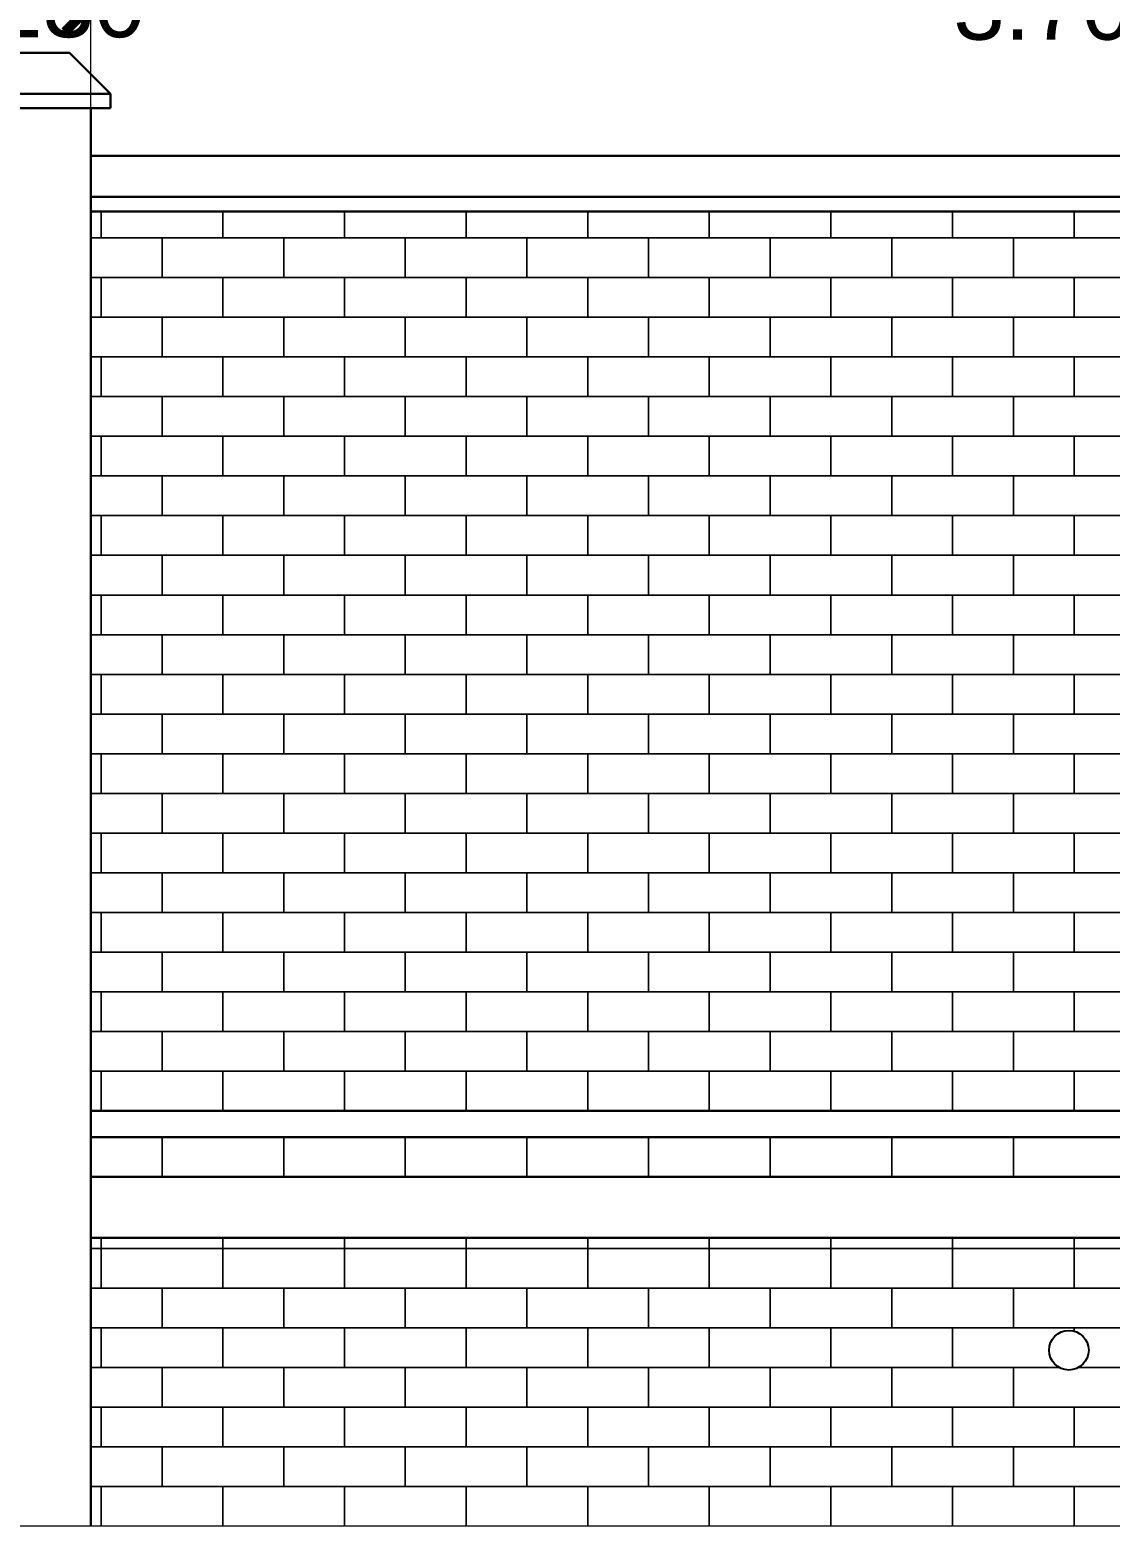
# Model space of a CAD drawing. Header units: millimetres. Extents: x 1898 to 3725, y 783 to 1532.
# Drawn here: x 3034.046 to 3036.089, y 896.377 to 899.205 of the extents above; entities that cross this region are included whole.
import ezdxf

# ---------------------------------------------------------------- set-up
doc = ezdxf.new("R2010")
doc.units = ezdxf.units.MM
doc.layers.get('0').update_dxf_attribs({"lineweight": 20})
doc.layers.get('Defpoints').update_dxf_attribs({"lineweight": 15})
for name, color, linetype, lineweight in [('brick Hatch', 13, 'Continuous', 13), ('DIM', 6, 'Continuous', 18), ('Wall', 7, 'Continuous', 30), ('Window-Wall', 7, 'Continuous', 18)]:
    doc.layers.add(name, color=color, linetype=linetype, lineweight=lineweight)
doc.layers.add('Iel-refe', color=50, linetype='Continuous')
doc.styles.add('Tabrej', font='arial.ttf')
doc.dimstyles.new('DIMEN', dxfattribs={"dimtxt": 0.3, "dimasz": 0.25, "dimexe": 0.18, "dimexo": 0.0625, "dimgap": 0.09, "dimtad": 0, "dimdec": 3, "dimzin": 0, "dimdsep": 46, "dimtxsty": 'Tabrej', "dimcen": 0, "dimclrd": 256, "dimclre": 256, "dimclrt": 7, "dimadec": 0, "dimazin": 0, "dimtfac": 1, "dimtdec": 3, "dimtofl": 0, "dimtmove": 0, "dimatfit": 1, "dimfxl": 0, "dimtolj": 1, "dimtzin": 0, "dimlwd": -1, "dimlwe": -1, "dimarcsym": 0})

# ---------------------------------------------------------------- blocks, each defined once
blk = doc.blocks.new('_ArchTick')
at = {"color": 0, "const_width": 0.15}
blk.add_lwpolyline([(-0.5, -0.5), (0.5, 0.5)], dxfattribs=at)
blk = doc.blocks.new('*D347')
at = {"layer": 'Defpoints', "color": 0, "lineweight": 15, "transparency": 16777216}
for p in [(3034.1611, 899.2529), (3033.9311, 898.967), (3034.1611, 898.967)]:
    blk.add_point(p, dxfattribs=at)
at = {"layer": 'DIM', "transparency": 16777216}
for p, q in [((3033.9311, 898.972), (3033.9311, 899.3029)), ((3034.1611, 898.972), (3034.1611, 899.3029)), ((3033.9311, 899.2529), (3034.1611, 899.2529))]:
    blk.add_line(p, q, dxfattribs=at)
at = {"layer": 'DIM', "transparency": 16777216, "xscale": 0.1, "yscale": 0.1, "zscale": 0.1, "rotation": 180}
blk.add_blockref('_ArchTick', (3033.9311, 899.2529), dxfattribs=at)
at = {"layer": 'DIM', "transparency": 16777216, "xscale": 0.1, "yscale": 0.1, "zscale": 0.1}
blk.add_blockref('_ArchTick', (3034.1611, 899.2529), dxfattribs=at)
at = {"layer": 'DIM', "color": 7, "transparency": 16777216, "insert": (3034.0461, 899.2529), "char_height": 0.125, "attachment_point": 5, "style": 'Tabrej'}
blk.add_mtext('\\A1;0.230', dxfattribs=at)
blk = doc.blocks.new('*D348')
at = {"layer": 'Defpoints', "color": 0, "lineweight": 15, "transparency": 16777216}
for p in [(3037.8611, 899.2483), (3034.1611, 898.967), (3037.8611, 898.967)]:
    blk.add_point(p, dxfattribs=at)
at = {"layer": 'DIM', "transparency": 16777216}
for p, q in [((3034.1611, 898.972), (3034.1611, 899.2983)), ((3037.8611, 898.972), (3037.8611, 899.2983)), ((3034.1611, 899.2483), (3035.7504, 899.2483)), ((3037.8611, 899.2483), (3036.2717, 899.2483))]:
    blk.add_line(p, q, dxfattribs=at)
at = {"layer": 'DIM', "transparency": 16777216, "xscale": 0.1, "yscale": 0.1, "zscale": 0.1, "rotation": 180}
blk.add_blockref('_ArchTick', (3034.1611, 899.2483), dxfattribs=at)
at = {"layer": 'DIM', "transparency": 16777216, "xscale": 0.1, "yscale": 0.1, "zscale": 0.1}
blk.add_blockref('_ArchTick', (3037.8611, 899.2483), dxfattribs=at)
at = {"layer": 'DIM', "color": 7, "transparency": 16777216, "insert": (3036.0111, 899.2483), "char_height": 0.125, "attachment_point": 5, "style": 'Tabrej'}
blk.add_mtext('\\A1;3.700', dxfattribs=at)

msp = doc.modelspace()

# ---------------------------------------------------------------- linework, layer by layer
at = {"layer": 'brick Hatch'}
for points in [[(3034.1811, 898.862), (3034.1811, 898.812), (3034.1611, 898.812)], [(3034.4111, 898.862), (3034.4111, 898.812), (3034.1811, 898.812), (3034.1811, 898.862)], [(3034.6411, 898.862), (3034.6411, 898.812), (3034.4111, 898.812), (3034.4111, 898.862)], [(3034.8711, 898.862), (3034.8711, 898.812), (3034.6411, 898.812), (3034.6411, 898.862)], [(3035.1011, 898.862), (3035.1011, 898.812), (3034.8711, 898.812), (3034.8711, 898.862)], [(3035.3311, 898.862), (3035.3311, 898.812), (3035.1011, 898.812), (3035.1011, 898.862)], [(3035.5611, 898.862), (3035.5611, 898.812), (3035.3311, 898.812), (3035.3311, 898.862)], [(3035.7911, 898.862), (3035.7911, 898.812), (3035.5611, 898.812), (3035.5611, 898.862)], [(3036.0211, 898.862), (3036.0211, 898.812), (3035.7911, 898.812), (3035.7911, 898.862)], [(3036.2511, 898.862), (3036.2511, 898.812), (3036.0211, 898.812), (3036.0211, 898.862)], [(3034.1611, 898.812), (3034.2961, 898.812), (3034.2961, 898.737), (3034.1611, 898.737)], [(3034.1611, 898.737), (3034.1811, 898.737), (3034.1811, 898.662), (3034.1611, 898.662)], [(3034.1611, 898.662), (3034.2961, 898.662), (3034.2961, 898.587), (3034.1611, 898.587)], [(3034.1611, 898.587), (3034.1811, 898.587), (3034.1811, 898.512), (3034.1611, 898.512)], [(3034.1611, 898.512), (3034.2961, 898.512), (3034.2961, 898.437), (3034.1611, 898.437)], [(3034.1611, 898.437), (3034.1811, 898.437), (3034.1811, 898.362), (3034.1611, 898.362)], [(3034.1611, 898.362), (3034.2961, 898.362), (3034.2961, 898.287), (3034.1611, 898.287)], [(3034.1611, 898.287), (3034.1811, 898.287), (3034.1811, 898.212), (3034.1611, 898.212)], [(3034.1611, 898.212), (3034.2961, 898.212), (3034.2961, 898.137), (3034.1611, 898.137)], [(3034.1611, 898.137), (3034.1811, 898.137), (3034.1811, 898.062), (3034.1611, 898.062)], [(3034.1611, 898.062), (3034.2961, 898.062), (3034.2961, 897.987), (3034.1611, 897.987)], [(3034.1611, 897.987), (3034.1811, 897.987), (3034.1811, 897.912), (3034.1611, 897.912)], [(3034.1611, 897.912), (3034.2961, 897.912), (3034.2961, 897.837), (3034.1611, 897.837)], [(3034.1611, 897.837), (3034.1811, 897.837), (3034.1811, 897.762), (3034.1611, 897.762)], [(3034.1611, 897.762), (3034.2961, 897.762), (3034.2961, 897.687), (3034.1611, 897.687)], [(3034.1611, 897.687), (3034.1811, 897.687), (3034.1811, 897.612), (3034.1611, 897.612)], [(3034.1611, 897.612), (3034.2961, 897.612), (3034.2961, 897.537), (3034.1611, 897.537)], [(3034.1611, 897.537), (3034.1811, 897.537), (3034.1811, 897.462), (3034.1611, 897.462)], [(3034.1611, 897.462), (3034.2961, 897.462), (3034.2961, 897.387), (3034.1611, 897.387)], [(3034.1611, 897.387), (3034.1811, 897.387), (3034.1811, 897.312), (3034.1611, 897.312)], [(3034.1611, 897.312), (3034.2961, 897.312), (3034.2961, 897.237), (3034.1611, 897.237)], [(3034.1611, 897.237), (3034.1811, 897.237), (3034.1811, 897.162), (3034.1611, 897.162)], [(3034.1611, 897.112), (3034.2961, 897.112), (3034.2961, 897.037), (3034.1611, 897.037)], [(3034.1811, 896.922), (3034.1811, 896.902), (3034.1611, 896.902)], [(3034.1811, 896.922), (3034.1811, 896.902), (3034.1611, 896.902)], [(3034.4111, 896.922), (3034.4111, 896.902), (3034.1811, 896.902), (3034.1811, 896.922)], [(3034.4111, 896.922), (3034.4111, 896.902), (3034.1811, 896.902), (3034.1811, 896.922)], [(3034.6411, 896.922), (3034.6411, 896.902), (3034.4111, 896.902), (3034.4111, 896.922)], [(3034.6411, 896.922), (3034.6411, 896.902), (3034.4111, 896.902), (3034.4111, 896.922)], [(3034.8711, 896.922), (3034.8711, 896.902), (3034.6411, 896.902), (3034.6411, 896.922)], [(3034.8711, 896.922), (3034.8711, 896.902), (3034.6411, 896.902), (3034.6411, 896.922)], [(3035.1011, 896.922), (3035.1011, 896.902), (3034.8711, 896.902), (3034.8711, 896.922)], [(3035.1011, 896.922), (3035.1011, 896.902), (3034.8711, 896.902), (3034.8711, 896.922)], [(3035.3311, 896.922), (3035.3311, 896.902), (3035.1011, 896.902), (3035.1011, 896.922)], [(3035.3311, 896.922), (3035.3311, 896.902), (3035.1011, 896.902), (3035.1011, 896.922)], [(3035.5611, 896.922), (3035.5611, 896.902), (3035.3311, 896.902), (3035.3311, 896.922)], [(3035.5611, 896.922), (3035.5611, 896.902), (3035.3311, 896.902), (3035.3311, 896.922)], [(3035.7911, 896.922), (3035.7911, 896.902), (3035.5611, 896.902), (3035.5611, 896.922)], [(3035.7911, 896.922), (3035.7911, 896.902), (3035.5611, 896.902), (3035.5611, 896.922)], [(3036.0211, 896.922), (3036.0211, 896.902), (3035.7911, 896.902), (3035.7911, 896.922)], [(3036.0211, 896.922), (3036.0211, 896.902), (3035.7911, 896.902), (3035.7911, 896.922)], [(3036.2511, 896.922), (3036.2511, 896.902), (3036.0211, 896.902), (3036.0211, 896.922)], [(3036.2511, 896.922), (3036.2511, 896.902), (3036.0211, 896.902), (3036.0211, 896.922)], [(3034.1611, 896.902), (3034.1811, 896.902), (3034.1811, 896.827), (3034.1611, 896.827)], [(3034.1611, 896.827), (3034.2961, 896.827), (3034.2961, 896.752), (3034.1611, 896.752)], [(3034.1611, 896.752), (3034.1811, 896.752), (3034.1811, 896.677), (3034.1611, 896.677)], [(3035.9924, 896.677), (3035.7911, 896.677), (3035.7911, 896.752), (3036.0211, 896.752), (3036.0211, 896.7457)], [(3036.0211, 896.7457), (3036.0211, 896.752), (3036.2511, 896.752), (3036.2511, 896.677), (3036.0298, 896.677)], [(3034.1611, 896.677), (3034.2961, 896.677), (3034.2961, 896.602), (3034.1611, 896.602)], [(3036.0298, 896.677), (3036.1361, 896.677), (3036.1361, 896.602), (3035.9061, 896.602), (3035.9061, 896.677), (3035.9924, 896.677)], [(3034.1611, 896.602), (3034.1811, 896.602), (3034.1811, 896.527), (3034.1611, 896.527)], [(3034.1611, 896.527), (3034.2961, 896.527), (3034.2961, 896.452), (3034.1611, 896.452)], [(3034.1611, 896.452), (3034.1811, 896.452), (3034.1811, 896.377), (3034.1611, 896.377)]]:
    msp.add_lwpolyline(points, dxfattribs=at)
for points in [[(3034.2961, 898.812), (3034.5261, 898.812), (3034.5261, 898.737), (3034.2961, 898.737)], [(3034.5261, 898.812), (3034.7561, 898.812), (3034.7561, 898.737), (3034.5261, 898.737)], [(3034.7561, 898.812), (3034.9861, 898.812), (3034.9861, 898.737), (3034.7561, 898.737)], [(3034.9861, 898.812), (3035.2161, 898.812), (3035.2161, 898.737), (3034.9861, 898.737)], [(3035.2161, 898.812), (3035.4461, 898.812), (3035.4461, 898.737), (3035.2161, 898.737)], [(3035.4461, 898.812), (3035.6761, 898.812), (3035.6761, 898.737), (3035.4461, 898.737)], [(3035.6761, 898.812), (3035.9061, 898.812), (3035.9061, 898.737), (3035.6761, 898.737)], [(3035.9061, 898.812), (3036.1361, 898.812), (3036.1361, 898.737), (3035.9061, 898.737)], [(3034.1811, 898.737), (3034.4111, 898.737), (3034.4111, 898.662), (3034.1811, 898.662)], [(3034.4111, 898.737), (3034.6411, 898.737), (3034.6411, 898.662), (3034.4111, 898.662)], [(3034.6411, 898.737), (3034.8711, 898.737), (3034.8711, 898.662), (3034.6411, 898.662)], [(3034.8711, 898.737), (3035.1011, 898.737), (3035.1011, 898.662), (3034.8711, 898.662)], [(3035.1011, 898.737), (3035.3311, 898.737), (3035.3311, 898.662), (3035.1011, 898.662)], [(3035.3311, 898.737), (3035.5611, 898.737), (3035.5611, 898.662), (3035.3311, 898.662)], [(3035.5611, 898.737), (3035.7911, 898.737), (3035.7911, 898.662), (3035.5611, 898.662)], [(3035.7911, 898.737), (3036.0211, 898.737), (3036.0211, 898.662), (3035.7911, 898.662)], [(3036.0211, 898.737), (3036.2511, 898.737), (3036.2511, 898.662), (3036.0211, 898.662)], [(3034.2961, 898.662), (3034.5261, 898.662), (3034.5261, 898.587), (3034.2961, 898.587)], [(3034.5261, 898.662), (3034.7561, 898.662), (3034.7561, 898.587), (3034.5261, 898.587)], [(3034.7561, 898.662), (3034.9861, 898.662), (3034.9861, 898.587), (3034.7561, 898.587)], [(3034.9861, 898.662), (3035.2161, 898.662), (3035.2161, 898.587), (3034.9861, 898.587)], [(3035.2161, 898.662), (3035.4461, 898.662), (3035.4461, 898.587), (3035.2161, 898.587)], [(3035.4461, 898.662), (3035.6761, 898.662), (3035.6761, 898.587), (3035.4461, 898.587)], [(3035.6761, 898.662), (3035.9061, 898.662), (3035.9061, 898.587), (3035.6761, 898.587)], [(3035.9061, 898.662), (3036.1361, 898.662), (3036.1361, 898.587), (3035.9061, 898.587)], [(3034.1811, 898.587), (3034.4111, 898.587), (3034.4111, 898.512), (3034.1811, 898.512)], [(3034.4111, 898.587), (3034.6411, 898.587), (3034.6411, 898.512), (3034.4111, 898.512)], [(3034.6411, 898.587), (3034.8711, 898.587), (3034.8711, 898.512), (3034.6411, 898.512)], [(3034.8711, 898.587), (3035.1011, 898.587), (3035.1011, 898.512), (3034.8711, 898.512)], [(3035.1011, 898.587), (3035.3311, 898.587), (3035.3311, 898.512), (3035.1011, 898.512)], [(3035.3311, 898.587), (3035.5611, 898.587), (3035.5611, 898.512), (3035.3311, 898.512)], [(3035.5611, 898.587), (3035.7911, 898.587), (3035.7911, 898.512), (3035.5611, 898.512)], [(3035.7911, 898.587), (3036.0211, 898.587), (3036.0211, 898.512), (3035.7911, 898.512)], [(3036.0211, 898.587), (3036.2511, 898.587), (3036.2511, 898.512), (3036.0211, 898.512)], [(3034.2961, 898.512), (3034.5261, 898.512), (3034.5261, 898.437), (3034.2961, 898.437)], [(3034.5261, 898.512), (3034.7561, 898.512), (3034.7561, 898.437), (3034.5261, 898.437)], [(3034.7561, 898.512), (3034.9861, 898.512), (3034.9861, 898.437), (3034.7561, 898.437)], [(3034.9861, 898.512), (3035.2161, 898.512), (3035.2161, 898.437), (3034.9861, 898.437)], [(3035.2161, 898.512), (3035.4461, 898.512), (3035.4461, 898.437), (3035.2161, 898.437)], [(3035.4461, 898.512), (3035.6761, 898.512), (3035.6761, 898.437), (3035.4461, 898.437)], [(3035.6761, 898.512), (3035.9061, 898.512), (3035.9061, 898.437), (3035.6761, 898.437)], [(3035.9061, 898.512), (3036.1361, 898.512), (3036.1361, 898.437), (3035.9061, 898.437)], [(3034.1811, 898.437), (3034.4111, 898.437), (3034.4111, 898.362), (3034.1811, 898.362)], [(3034.4111, 898.437), (3034.6411, 898.437), (3034.6411, 898.362), (3034.4111, 898.362)], [(3034.6411, 898.437), (3034.8711, 898.437), (3034.8711, 898.362), (3034.6411, 898.362)], [(3034.8711, 898.437), (3035.1011, 898.437), (3035.1011, 898.362), (3034.8711, 898.362)], [(3035.1011, 898.437), (3035.3311, 898.437), (3035.3311, 898.362), (3035.1011, 898.362)], [(3035.3311, 898.437), (3035.5611, 898.437), (3035.5611, 898.362), (3035.3311, 898.362)], [(3035.5611, 898.437), (3035.7911, 898.437), (3035.7911, 898.362), (3035.5611, 898.362)], [(3035.7911, 898.437), (3036.0211, 898.437), (3036.0211, 898.362), (3035.7911, 898.362)], [(3036.0211, 898.437), (3036.2511, 898.437), (3036.2511, 898.362), (3036.0211, 898.362)], [(3034.2961, 898.362), (3034.5261, 898.362), (3034.5261, 898.287), (3034.2961, 898.287)], [(3034.5261, 898.362), (3034.7561, 898.362), (3034.7561, 898.287), (3034.5261, 898.287)], [(3034.7561, 898.362), (3034.9861, 898.362), (3034.9861, 898.287), (3034.7561, 898.287)], [(3034.9861, 898.362), (3035.2161, 898.362), (3035.2161, 898.287), (3034.9861, 898.287)], [(3035.2161, 898.362), (3035.4461, 898.362), (3035.4461, 898.287), (3035.2161, 898.287)], [(3035.4461, 898.362), (3035.6761, 898.362), (3035.6761, 898.287), (3035.4461, 898.287)], [(3035.6761, 898.362), (3035.9061, 898.362), (3035.9061, 898.287), (3035.6761, 898.287)], [(3035.9061, 898.362), (3036.1361, 898.362), (3036.1361, 898.287), (3035.9061, 898.287)], [(3034.1811, 898.287), (3034.4111, 898.287), (3034.4111, 898.212), (3034.1811, 898.212)], [(3034.4111, 898.287), (3034.6411, 898.287), (3034.6411, 898.212), (3034.4111, 898.212)], [(3034.6411, 898.287), (3034.8711, 898.287), (3034.8711, 898.212), (3034.6411, 898.212)], [(3034.8711, 898.287), (3035.1011, 898.287), (3035.1011, 898.212), (3034.8711, 898.212)], [(3035.1011, 898.287), (3035.3311, 898.287), (3035.3311, 898.212), (3035.1011, 898.212)], [(3035.3311, 898.287), (3035.5611, 898.287), (3035.5611, 898.212), (3035.3311, 898.212)], [(3035.5611, 898.287), (3035.7911, 898.287), (3035.7911, 898.212), (3035.5611, 898.212)], [(3035.7911, 898.287), (3036.0211, 898.287), (3036.0211, 898.212), (3035.7911, 898.212)], [(3036.0211, 898.287), (3036.2511, 898.287), (3036.2511, 898.212), (3036.0211, 898.212)], [(3034.2961, 898.212), (3034.5261, 898.212), (3034.5261, 898.137), (3034.2961, 898.137)], [(3034.5261, 898.212), (3034.7561, 898.212), (3034.7561, 898.137), (3034.5261, 898.137)], [(3034.7561, 898.212), (3034.9861, 898.212), (3034.9861, 898.137), (3034.7561, 898.137)], [(3034.9861, 898.212), (3035.2161, 898.212), (3035.2161, 898.137), (3034.9861, 898.137)], [(3035.2161, 898.212), (3035.4461, 898.212), (3035.4461, 898.137), (3035.2161, 898.137)], [(3035.4461, 898.212), (3035.6761, 898.212), (3035.6761, 898.137), (3035.4461, 898.137)], [(3035.6761, 898.212), (3035.9061, 898.212), (3035.9061, 898.137), (3035.6761, 898.137)], [(3035.9061, 898.212), (3036.1361, 898.212), (3036.1361, 898.137), (3035.9061, 898.137)], [(3034.1811, 898.137), (3034.4111, 898.137), (3034.4111, 898.062), (3034.1811, 898.062)], [(3034.4111, 898.137), (3034.6411, 898.137), (3034.6411, 898.062), (3034.4111, 898.062)], [(3034.6411, 898.137), (3034.8711, 898.137), (3034.8711, 898.062), (3034.6411, 898.062)], [(3034.8711, 898.137), (3035.1011, 898.137), (3035.1011, 898.062), (3034.8711, 898.062)], [(3035.1011, 898.137), (3035.3311, 898.137), (3035.3311, 898.062), (3035.1011, 898.062)], [(3035.3311, 898.137), (3035.5611, 898.137), (3035.5611, 898.062), (3035.3311, 898.062)], [(3035.5611, 898.137), (3035.7911, 898.137), (3035.7911, 898.062), (3035.5611, 898.062)], [(3035.7911, 898.137), (3036.0211, 898.137), (3036.0211, 898.062), (3035.7911, 898.062)], [(3036.0211, 898.137), (3036.2511, 898.137), (3036.2511, 898.062), (3036.0211, 898.062)], [(3034.2961, 898.062), (3034.5261, 898.062), (3034.5261, 897.987), (3034.2961, 897.987)], [(3034.5261, 898.062), (3034.7561, 898.062), (3034.7561, 897.987), (3034.5261, 897.987)], [(3034.7561, 898.062), (3034.9861, 898.062), (3034.9861, 897.987), (3034.7561, 897.987)], [(3034.9861, 898.062), (3035.2161, 898.062), (3035.2161, 897.987), (3034.9861, 897.987)], [(3035.2161, 898.062), (3035.4461, 898.062), (3035.4461, 897.987), (3035.2161, 897.987)], [(3035.4461, 898.062), (3035.6761, 898.062), (3035.6761, 897.987), (3035.4461, 897.987)], [(3035.6761, 898.062), (3035.9061, 898.062), (3035.9061, 897.987), (3035.6761, 897.987)], [(3035.9061, 898.062), (3036.1361, 898.062), (3036.1361, 897.987), (3035.9061, 897.987)], [(3034.1811, 897.987), (3034.4111, 897.987), (3034.4111, 897.912), (3034.1811, 897.912)], [(3034.4111, 897.987), (3034.6411, 897.987), (3034.6411, 897.912), (3034.4111, 897.912)], [(3034.6411, 897.987), (3034.8711, 897.987), (3034.8711, 897.912), (3034.6411, 897.912)], [(3034.8711, 897.987), (3035.1011, 897.987), (3035.1011, 897.912), (3034.8711, 897.912)], [(3035.1011, 897.987), (3035.3311, 897.987), (3035.3311, 897.912), (3035.1011, 897.912)], [(3035.3311, 897.987), (3035.5611, 897.987), (3035.5611, 897.912), (3035.3311, 897.912)], [(3035.5611, 897.987), (3035.7911, 897.987), (3035.7911, 897.912), (3035.5611, 897.912)], [(3035.7911, 897.987), (3036.0211, 897.987), (3036.0211, 897.912), (3035.7911, 897.912)], [(3036.0211, 897.987), (3036.2511, 897.987), (3036.2511, 897.912), (3036.0211, 897.912)], [(3034.2961, 897.912), (3034.5261, 897.912), (3034.5261, 897.837), (3034.2961, 897.837)], [(3034.5261, 897.912), (3034.7561, 897.912), (3034.7561, 897.837), (3034.5261, 897.837)], [(3034.7561, 897.912), (3034.9861, 897.912), (3034.9861, 897.837), (3034.7561, 897.837)], [(3034.9861, 897.912), (3035.2161, 897.912), (3035.2161, 897.837), (3034.9861, 897.837)], [(3035.2161, 897.912), (3035.4461, 897.912), (3035.4461, 897.837), (3035.2161, 897.837)], [(3035.4461, 897.912), (3035.6761, 897.912), (3035.6761, 897.837), (3035.4461, 897.837)], [(3035.6761, 897.912), (3035.9061, 897.912), (3035.9061, 897.837), (3035.6761, 897.837)], [(3035.9061, 897.912), (3036.1361, 897.912), (3036.1361, 897.837), (3035.9061, 897.837)], [(3034.1811, 897.837), (3034.4111, 897.837), (3034.4111, 897.762), (3034.1811, 897.762)], [(3034.4111, 897.837), (3034.6411, 897.837), (3034.6411, 897.762), (3034.4111, 897.762)], [(3034.6411, 897.837), (3034.8711, 897.837), (3034.8711, 897.762), (3034.6411, 897.762)], [(3034.8711, 897.837), (3035.1011, 897.837), (3035.1011, 897.762), (3034.8711, 897.762)], [(3035.1011, 897.837), (3035.3311, 897.837), (3035.3311, 897.762), (3035.1011, 897.762)], [(3035.3311, 897.837), (3035.5611, 897.837), (3035.5611, 897.762), (3035.3311, 897.762)], [(3035.5611, 897.837), (3035.7911, 897.837), (3035.7911, 897.762), (3035.5611, 897.762)], [(3035.7911, 897.837), (3036.0211, 897.837), (3036.0211, 897.762), (3035.7911, 897.762)], [(3036.0211, 897.837), (3036.2511, 897.837), (3036.2511, 897.762), (3036.0211, 897.762)], [(3034.2961, 897.762), (3034.5261, 897.762), (3034.5261, 897.687), (3034.2961, 897.687)], [(3034.5261, 897.762), (3034.7561, 897.762), (3034.7561, 897.687), (3034.5261, 897.687)], [(3034.7561, 897.762), (3034.9861, 897.762), (3034.9861, 897.687), (3034.7561, 897.687)], [(3034.9861, 897.762), (3035.2161, 897.762), (3035.2161, 897.687), (3034.9861, 897.687)], [(3035.2161, 897.762), (3035.4461, 897.762), (3035.4461, 897.687), (3035.2161, 897.687)], [(3035.4461, 897.762), (3035.6761, 897.762), (3035.6761, 897.687), (3035.4461, 897.687)], [(3035.6761, 897.762), (3035.9061, 897.762), (3035.9061, 897.687), (3035.6761, 897.687)], [(3035.9061, 897.762), (3036.1361, 897.762), (3036.1361, 897.687), (3035.9061, 897.687)], [(3034.1811, 897.687), (3034.4111, 897.687), (3034.4111, 897.612), (3034.1811, 897.612)], [(3034.4111, 897.687), (3034.6411, 897.687), (3034.6411, 897.612), (3034.4111, 897.612)], [(3034.6411, 897.687), (3034.8711, 897.687), (3034.8711, 897.612), (3034.6411, 897.612)], [(3034.8711, 897.687), (3035.1011, 897.687), (3035.1011, 897.612), (3034.8711, 897.612)], [(3035.1011, 897.687), (3035.3311, 897.687), (3035.3311, 897.612), (3035.1011, 897.612)], [(3035.3311, 897.687), (3035.5611, 897.687), (3035.5611, 897.612), (3035.3311, 897.612)], [(3035.5611, 897.687), (3035.7911, 897.687), (3035.7911, 897.612), (3035.5611, 897.612)], [(3035.7911, 897.687), (3036.0211, 897.687), (3036.0211, 897.612), (3035.7911, 897.612)], [(3036.0211, 897.687), (3036.2511, 897.687), (3036.2511, 897.612), (3036.0211, 897.612)], [(3034.2961, 897.612), (3034.5261, 897.612), (3034.5261, 897.537), (3034.2961, 897.537)], [(3034.5261, 897.612), (3034.7561, 897.612), (3034.7561, 897.537), (3034.5261, 897.537)], [(3034.7561, 897.612), (3034.9861, 897.612), (3034.9861, 897.537), (3034.7561, 897.537)], [(3034.9861, 897.612), (3035.2161, 897.612), (3035.2161, 897.537), (3034.9861, 897.537)], [(3035.2161, 897.612), (3035.4461, 897.612), (3035.4461, 897.537), (3035.2161, 897.537)], [(3035.4461, 897.612), (3035.6761, 897.612), (3035.6761, 897.537), (3035.4461, 897.537)], [(3035.6761, 897.612), (3035.9061, 897.612), (3035.9061, 897.537), (3035.6761, 897.537)], [(3035.9061, 897.612), (3036.1361, 897.612), (3036.1361, 897.537), (3035.9061, 897.537)], [(3034.1811, 897.537), (3034.4111, 897.537), (3034.4111, 897.462), (3034.1811, 897.462)], [(3034.4111, 897.537), (3034.6411, 897.537), (3034.6411, 897.462), (3034.4111, 897.462)], [(3034.6411, 897.537), (3034.8711, 897.537), (3034.8711, 897.462), (3034.6411, 897.462)], [(3034.8711, 897.537), (3035.1011, 897.537), (3035.1011, 897.462), (3034.8711, 897.462)], [(3035.1011, 897.537), (3035.3311, 897.537), (3035.3311, 897.462), (3035.1011, 897.462)], [(3035.3311, 897.537), (3035.5611, 897.537), (3035.5611, 897.462), (3035.3311, 897.462)], [(3035.5611, 897.537), (3035.7911, 897.537), (3035.7911, 897.462), (3035.5611, 897.462)], [(3035.7911, 897.537), (3036.0211, 897.537), (3036.0211, 897.462), (3035.7911, 897.462)], [(3036.0211, 897.537), (3036.2511, 897.537), (3036.2511, 897.462), (3036.0211, 897.462)], [(3034.2961, 897.462), (3034.5261, 897.462), (3034.5261, 897.387), (3034.2961, 897.387)], [(3034.5261, 897.462), (3034.7561, 897.462), (3034.7561, 897.387), (3034.5261, 897.387)], [(3034.7561, 897.462), (3034.9861, 897.462), (3034.9861, 897.387), (3034.7561, 897.387)], [(3034.9861, 897.462), (3035.2161, 897.462), (3035.2161, 897.387), (3034.9861, 897.387)], [(3035.2161, 897.462), (3035.4461, 897.462), (3035.4461, 897.387), (3035.2161, 897.387)], [(3035.4461, 897.462), (3035.6761, 897.462), (3035.6761, 897.387), (3035.4461, 897.387)], [(3035.6761, 897.462), (3035.9061, 897.462), (3035.9061, 897.387), (3035.6761, 897.387)], [(3035.9061, 897.462), (3036.1361, 897.462), (3036.1361, 897.387), (3035.9061, 897.387)], [(3034.1811, 897.387), (3034.4111, 897.387), (3034.4111, 897.312), (3034.1811, 897.312)], [(3034.4111, 897.387), (3034.6411, 897.387), (3034.6411, 897.312), (3034.4111, 897.312)], [(3034.6411, 897.387), (3034.8711, 897.387), (3034.8711, 897.312), (3034.6411, 897.312)], [(3034.8711, 897.387), (3035.1011, 897.387), (3035.1011, 897.312), (3034.8711, 897.312)], [(3035.1011, 897.387), (3035.3311, 897.387), (3035.3311, 897.312), (3035.1011, 897.312)], [(3035.3311, 897.387), (3035.5611, 897.387), (3035.5611, 897.312), (3035.3311, 897.312)], [(3035.5611, 897.387), (3035.7911, 897.387), (3035.7911, 897.312), (3035.5611, 897.312)], [(3035.7911, 897.387), (3036.0211, 897.387), (3036.0211, 897.312), (3035.7911, 897.312)], [(3036.0211, 897.387), (3036.2511, 897.387), (3036.2511, 897.312), (3036.0211, 897.312)], [(3034.2961, 897.312), (3034.5261, 897.312), (3034.5261, 897.237), (3034.2961, 897.237)], [(3034.5261, 897.312), (3034.7561, 897.312), (3034.7561, 897.237), (3034.5261, 897.237)], [(3034.7561, 897.312), (3034.9861, 897.312), (3034.9861, 897.237), (3034.7561, 897.237)], [(3034.9861, 897.312), (3035.2161, 897.312), (3035.2161, 897.237), (3034.9861, 897.237)], [(3035.2161, 897.312), (3035.4461, 897.312), (3035.4461, 897.237), (3035.2161, 897.237)], [(3035.4461, 897.312), (3035.6761, 897.312), (3035.6761, 897.237), (3035.4461, 897.237)], [(3035.6761, 897.312), (3035.9061, 897.312), (3035.9061, 897.237), (3035.6761, 897.237)], [(3035.9061, 897.312), (3036.1361, 897.312), (3036.1361, 897.237), (3035.9061, 897.237)], [(3034.1811, 897.237), (3034.4111, 897.237), (3034.4111, 897.162), (3034.1811, 897.162)], [(3034.4111, 897.237), (3034.6411, 897.237), (3034.6411, 897.162), (3034.4111, 897.162)], [(3034.6411, 897.237), (3034.8711, 897.237), (3034.8711, 897.162), (3034.6411, 897.162)], [(3034.8711, 897.237), (3035.1011, 897.237), (3035.1011, 897.162), (3034.8711, 897.162)], [(3035.1011, 897.237), (3035.3311, 897.237), (3035.3311, 897.162), (3035.1011, 897.162)], [(3035.3311, 897.237), (3035.5611, 897.237), (3035.5611, 897.162), (3035.3311, 897.162)], [(3035.5611, 897.237), (3035.7911, 897.237), (3035.7911, 897.162), (3035.5611, 897.162)], [(3035.7911, 897.237), (3036.0211, 897.237), (3036.0211, 897.162), (3035.7911, 897.162)], [(3036.0211, 897.237), (3036.2511, 897.237), (3036.2511, 897.162), (3036.0211, 897.162)], [(3034.2961, 897.112), (3034.5261, 897.112), (3034.5261, 897.037), (3034.2961, 897.037)], [(3034.5261, 897.112), (3034.7561, 897.112), (3034.7561, 897.037), (3034.5261, 897.037)], [(3034.7561, 897.112), (3034.9861, 897.112), (3034.9861, 897.037), (3034.7561, 897.037)], [(3034.9861, 897.112), (3035.2161, 897.112), (3035.2161, 897.037), (3034.9861, 897.037)], [(3035.2161, 897.112), (3035.4461, 897.112), (3035.4461, 897.037), (3035.2161, 897.037)], [(3035.4461, 897.112), (3035.6761, 897.112), (3035.6761, 897.037), (3035.4461, 897.037)], [(3035.6761, 897.112), (3035.9061, 897.112), (3035.9061, 897.037), (3035.6761, 897.037)], [(3035.9061, 897.112), (3036.1361, 897.112), (3036.1361, 897.037), (3035.9061, 897.037)], [(3034.1811, 896.902), (3034.4111, 896.902), (3034.4111, 896.827), (3034.1811, 896.827)], [(3034.4111, 896.902), (3034.6411, 896.902), (3034.6411, 896.827), (3034.4111, 896.827)], [(3034.6411, 896.902), (3034.8711, 896.902), (3034.8711, 896.827), (3034.6411, 896.827)], [(3034.8711, 896.902), (3035.1011, 896.902), (3035.1011, 896.827), (3034.8711, 896.827)], [(3035.1011, 896.902), (3035.3311, 896.902), (3035.3311, 896.827), (3035.1011, 896.827)], [(3035.3311, 896.902), (3035.5611, 896.902), (3035.5611, 896.827), (3035.3311, 896.827)], [(3035.5611, 896.902), (3035.7911, 896.902), (3035.7911, 896.827), (3035.5611, 896.827)], [(3035.7911, 896.902), (3036.0211, 896.902), (3036.0211, 896.827), (3035.7911, 896.827)], [(3036.0211, 896.902), (3036.2511, 896.902), (3036.2511, 896.827), (3036.0211, 896.827)], [(3034.2961, 896.827), (3034.5261, 896.827), (3034.5261, 896.752), (3034.2961, 896.752)], [(3034.5261, 896.827), (3034.7561, 896.827), (3034.7561, 896.752), (3034.5261, 896.752)], [(3034.7561, 896.827), (3034.9861, 896.827), (3034.9861, 896.752), (3034.7561, 896.752)], [(3034.9861, 896.827), (3035.2161, 896.827), (3035.2161, 896.752), (3034.9861, 896.752)], [(3035.2161, 896.827), (3035.4461, 896.827), (3035.4461, 896.752), (3035.2161, 896.752)], [(3035.4461, 896.827), (3035.6761, 896.827), (3035.6761, 896.752), (3035.4461, 896.752)], [(3035.6761, 896.827), (3035.9061, 896.827), (3035.9061, 896.752), (3035.6761, 896.752)], [(3035.9061, 896.827), (3036.1361, 896.827), (3036.1361, 896.752), (3035.9061, 896.752)], [(3034.1811, 896.752), (3034.4111, 896.752), (3034.4111, 896.677), (3034.1811, 896.677)], [(3034.4111, 896.752), (3034.6411, 896.752), (3034.6411, 896.677), (3034.4111, 896.677)], [(3034.6411, 896.752), (3034.8711, 896.752), (3034.8711, 896.677), (3034.6411, 896.677)], [(3034.8711, 896.752), (3035.1011, 896.752), (3035.1011, 896.677), (3034.8711, 896.677)], [(3035.1011, 896.752), (3035.3311, 896.752), (3035.3311, 896.677), (3035.1011, 896.677)], [(3035.3311, 896.752), (3035.5611, 896.752), (3035.5611, 896.677), (3035.3311, 896.677)], [(3035.5611, 896.752), (3035.7911, 896.752), (3035.7911, 896.677), (3035.5611, 896.677)], [(3034.2961, 896.677), (3034.5261, 896.677), (3034.5261, 896.602), (3034.2961, 896.602)], [(3034.5261, 896.677), (3034.7561, 896.677), (3034.7561, 896.602), (3034.5261, 896.602)], [(3034.7561, 896.677), (3034.9861, 896.677), (3034.9861, 896.602), (3034.7561, 896.602)], [(3034.9861, 896.677), (3035.2161, 896.677), (3035.2161, 896.602), (3034.9861, 896.602)], [(3035.2161, 896.677), (3035.4461, 896.677), (3035.4461, 896.602), (3035.2161, 896.602)], [(3035.4461, 896.677), (3035.6761, 896.677), (3035.6761, 896.602), (3035.4461, 896.602)], [(3035.6761, 896.677), (3035.9061, 896.677), (3035.9061, 896.602), (3035.6761, 896.602)], [(3034.1811, 896.602), (3034.4111, 896.602), (3034.4111, 896.527), (3034.1811, 896.527)], [(3034.4111, 896.602), (3034.6411, 896.602), (3034.6411, 896.527), (3034.4111, 896.527)], [(3034.6411, 896.602), (3034.8711, 896.602), (3034.8711, 896.527), (3034.6411, 896.527)], [(3034.8711, 896.602), (3035.1011, 896.602), (3035.1011, 896.527), (3034.8711, 896.527)], [(3035.1011, 896.602), (3035.3311, 896.602), (3035.3311, 896.527), (3035.1011, 896.527)], [(3035.3311, 896.602), (3035.5611, 896.602), (3035.5611, 896.527), (3035.3311, 896.527)], [(3035.5611, 896.602), (3035.7911, 896.602), (3035.7911, 896.527), (3035.5611, 896.527)], [(3035.7911, 896.602), (3036.0211, 896.602), (3036.0211, 896.527), (3035.7911, 896.527)], [(3036.0211, 896.602), (3036.2511, 896.602), (3036.2511, 896.527), (3036.0211, 896.527)], [(3034.2961, 896.527), (3034.5261, 896.527), (3034.5261, 896.452), (3034.2961, 896.452)], [(3034.5261, 896.527), (3034.7561, 896.527), (3034.7561, 896.452), (3034.5261, 896.452)], [(3034.7561, 896.527), (3034.9861, 896.527), (3034.9861, 896.452), (3034.7561, 896.452)], [(3034.9861, 896.527), (3035.2161, 896.527), (3035.2161, 896.452), (3034.9861, 896.452)], [(3035.2161, 896.527), (3035.4461, 896.527), (3035.4461, 896.452), (3035.2161, 896.452)], [(3035.4461, 896.527), (3035.6761, 896.527), (3035.6761, 896.452), (3035.4461, 896.452)], [(3035.6761, 896.527), (3035.9061, 896.527), (3035.9061, 896.452), (3035.6761, 896.452)], [(3035.9061, 896.527), (3036.1361, 896.527), (3036.1361, 896.452), (3035.9061, 896.452)], [(3034.1811, 896.452), (3034.4111, 896.452), (3034.4111, 896.377), (3034.1811, 896.377)], [(3034.4111, 896.452), (3034.6411, 896.452), (3034.6411, 896.377), (3034.4111, 896.377)], [(3034.6411, 896.452), (3034.8711, 896.452), (3034.8711, 896.377), (3034.6411, 896.377)], [(3034.8711, 896.452), (3035.1011, 896.452), (3035.1011, 896.377), (3034.8711, 896.377)], [(3035.1011, 896.452), (3035.3311, 896.452), (3035.3311, 896.377), (3035.1011, 896.377)], [(3035.3311, 896.452), (3035.5611, 896.452), (3035.5611, 896.377), (3035.3311, 896.377)], [(3035.5611, 896.452), (3035.7911, 896.452), (3035.7911, 896.377), (3035.5611, 896.377)], [(3035.7911, 896.452), (3036.0211, 896.452), (3036.0211, 896.377), (3035.7911, 896.377)], [(3036.0211, 896.452), (3036.2511, 896.452), (3036.2511, 896.377), (3036.0211, 896.377)]]:
    msp.add_lwpolyline(points, close=True, dxfattribs=at)
at = {"layer": 'Iel-refe'}
msp.add_circle((3036.0111, 896.7095), 0.0375, dxfattribs=at)
at = {"layer": 'Wall'}
for p, q in [((3034.1211, 899.162), (3033.9711, 899.162)), ((3034.1211, 899.162), (3033.9711, 899.162)), ((3033.9711, 899.162), (3034.1211, 899.162)), ((3033.9711, 899.162), (3034.1211, 899.162)), ((3034.1986, 899.0845), (3034.1211, 899.162)), ((3034.1986, 899.0845), (3034.1211, 899.162)), ((3034.1986, 899.0845), (3034.1211, 899.162)), ((3034.1986, 899.0845), (3034.1211, 899.162)), ((3034.1986, 899.0845), (3033.8936, 899.0845)), ((3034.1986, 899.0845), (3033.8936, 899.0845)), ((3033.8936, 899.0845), (3034.1986, 899.0845)), ((3033.8936, 899.0845), (3034.1986, 899.0845)), ((3034.1986, 899.057), (3034.1986, 899.0845)), ((3034.1986, 899.057), (3034.1986, 899.0845)), ((3034.1986, 899.057), (3034.1986, 899.0845)), ((3034.1986, 899.057), (3034.1986, 899.0845)), ((3034.1986, 899.057), (3033.8936, 899.057)), ((3034.1986, 899.057), (3033.8936, 899.057)), ((3033.8936, 899.057), (3034.1986, 899.057)), ((3033.8936, 899.057), (3034.1986, 899.057)), ((3034.1611, 897.037), (3034.1611, 899.057)), ((3034.1611, 897.037), (3034.1611, 899.057)), ((3034.1611, 897.037), (3034.1611, 899.057)), ((3034.1611, 897.037), (3034.1611, 899.057)), ((3037.8611, 898.967), (3034.1611, 898.967)), ((3037.8611, 898.8895), (3034.1611, 898.8895)), ((3037.8611, 898.862), (3034.1611, 898.862)), ((3037.8611, 897.162), (3034.1611, 897.162)), ((3037.8611, 897.112), (3034.1611, 897.112)), ((3034.1611, 896.377), (3034.1611, 897.037)), ((3034.1611, 897.037), (3037.8611, 897.037)), ((3034.1611, 896.377), (3034.1611, 897.037)), ((3034.1611, 896.377), (3034.1611, 897.037)), ((3034.1611, 896.377), (3034.1611, 897.037)), ((3034.1611, 896.377), (3034.1611, 897.037)), ((3034.1611, 896.922), (3037.8611, 896.922))]:
    msp.add_line(p, q, dxfattribs=at)
at = {"layer": 'Window-Wall'}
for p, q in [((3034.1611, 897.162), (3037.8611, 897.162)), ((3034.1611, 897.112), (3037.8611, 897.112)), ((3039.0489, 896.377), (3009.3933, 896.377))]:
    msp.add_line(p, q, dxfattribs=at)

# ---------------------------------------------------------------- dimensions: what is measured, and where the dimension line sits
at = {"layer": 'DIM'}
dim = msp.add_linear_dim(base=(3034.1611, 899.2529), p1=(3033.9311, 898.967), p2=(3034.1611, 898.967), dimstyle='DIMEN', override={"dimscale": 0.5, "dimtxt": 0.25, "dimasz": 0.2, "dimexe": 0.1, "dimexo": 0.01, "dimgap": 0.1, "dimblk1": 'ArchTick', "dimblk2": 'ArchTick', "dimsah": 1}, dxfattribs=at)
dim.commit()
dim.dimension.update_dxf_attribs({"geometry": '*D347', "text_midpoint": (3034.0461, 899.2529), "dimtype": 160})
dim = msp.add_linear_dim(base=(3037.8611, 899.2483), p1=(3034.1611, 898.967), p2=(3037.8611, 898.967), dimstyle='DIMEN', override={"dimscale": 0.5, "dimtxt": 0.25, "dimasz": 0.2, "dimexe": 0.1, "dimexo": 0.01, "dimgap": 0.1, "dimblk1": 'ArchTick', "dimblk2": 'ArchTick', "dimsah": 1}, dxfattribs=at)
dim.commit()
dim.dimension.update_dxf_attribs({"geometry": '*D348', "text_midpoint": (3036.0111, 899.2483)})

doc.saveas('drawing.dxf')
